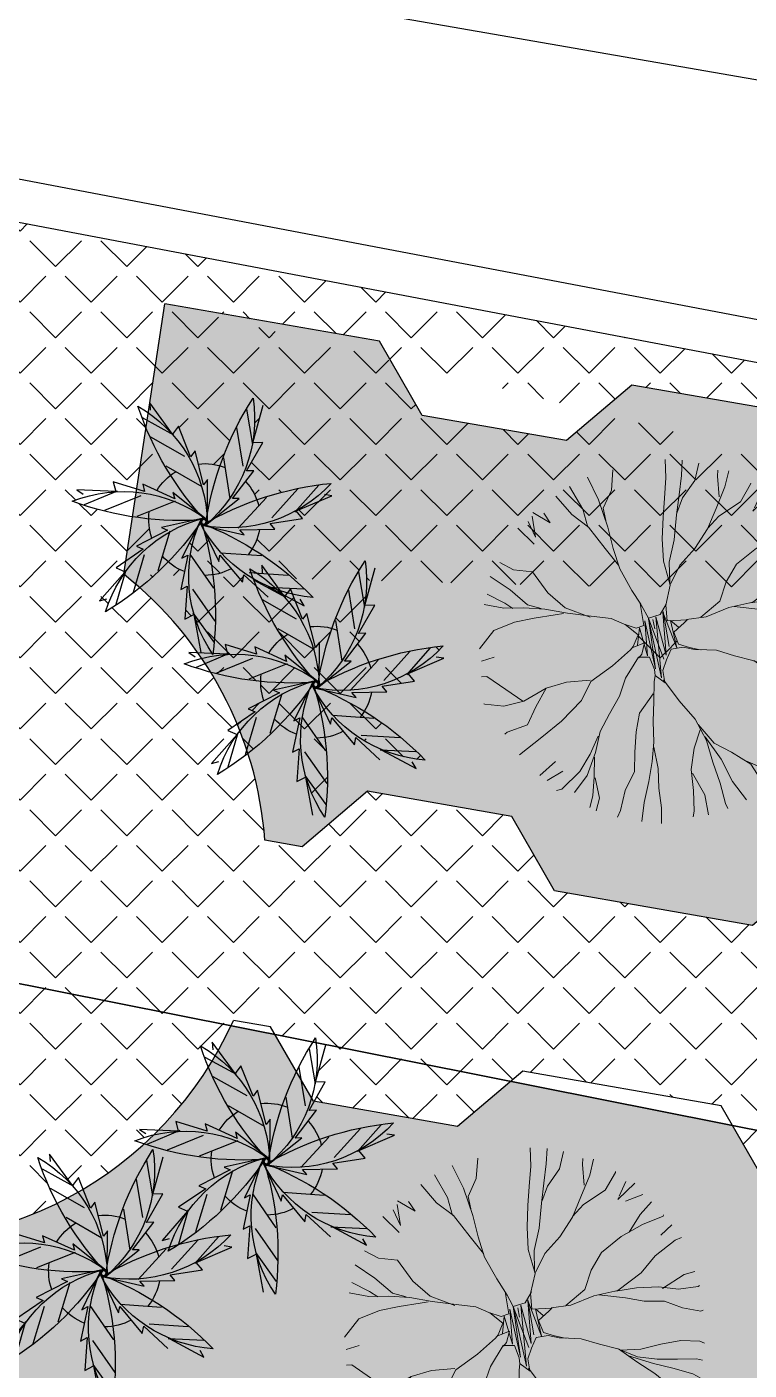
# Model space of a CAD drawing. Extents: x 472704 to 474638, y 1059265 to 1060325.
# Drawn here: x 473538.37 to 473558.12, y 1059806.4 to 1059843.12 of the extents above; entities that cross this region are included whole.
import ezdxf

# ---------------------------------------------------------------- set-up
doc = ezdxf.new("R2010")
doc.units = 0
doc.header["$LTSCALE"] = 0.4
doc.header["$MEASUREMENT"] = 0
doc.layers.get('0').update_dxf_attribs({"linetype": 'CONTINUOUS', "lineweight": 25})
for name, color, linetype, lineweight in [('AREAS VERDAS', 72, 'CONTINUOUS', 25), ('AREAS VERDES', 2, 'CONTINUOUS', 20), ('PAT', 230, 'CONTINUOUS', 35)]:
    doc.layers.add(name, color=color, linetype=linetype, lineweight=lineweight)
for name, color, linetype in [('PISOS', 8, 'CONTINUOUS'), ('VEGETACION', 3, 'CONTINUOUS'), ('VIAPROPUESTA', 7, 'CONTINUOUS')]:
    doc.layers.add(name, color=color, linetype=linetype)
pattern_1 = [(37.50000000000001, (0, 0), (-0.06299335810960816, 1.926823769013159), [0, -1.52, 0, -1.7, 0, -1.625]), (7.499999999999999, (0, 0), (1.769776705267727, 2.82214606522974), [0, -0.82, 0, -1.37, 0, -0.525]), (327.5, (-1.229999999981374, 0), (3.114141861751495, 0.005659053536964498), [0, -0.5, 0, -1.8, 0, -2.35]), (317.5, (-1.229999999981374, 0), (3.006126604572293, 0.8776755649342491), [0, -0.25, 0, -1.18, 0, -1.35])]

# ---------------------------------------------------------------- blocks, each defined once
blk = doc.blocks.new('MATA-P-01')
at = {"color": 84, "linetype": 'ByBlock'}
for p, q in [((18.74481143541676, 144.4994086420674), (18.74481143541676, 144.5013949507252)), ((18.75756822738625, 144.4645063613594), (18.74481143541676, 144.4994086420674)), ((18.79016891797421, 144.486355756599), (18.78827902286798, 144.5167179032314)), ((18.7972560246238, 144.4667764283972), (18.8064692632685, 144.503665017763)), ((18.8064692632685, 144.503665017763), (18.80812292148645, 144.5144478361937)), ((18.84615706050665, 144.4883420652574), (18.84450340228809, 144.5209742789276)), ((18.87167064444504, 144.4928821993329), (18.87521419776983, 144.5209742789276)), ((18.89860164971369, 144.4840856895612), (18.90592499325156, 144.5167179032314)), ((18.70677729639716, 144.486355756599), (18.73205464344726, 144.451453475891)), ((18.72307764169145, 144.486355756599), (18.73040098522931, 144.4579799186249)), ((18.79914591973063, 144.4449270331571), (18.79016891797421, 144.486355756599)), ((18.86245740580033, 144.4537235429294), (18.84615706050665, 144.4883420652574)), ((18.8697807493382, 144.4579799186249), (18.87167064444504, 144.4928821993329)), ((18.8950580963889, 144.4471971001948), (18.89860164971369, 144.4840856895612)), ((18.9964037214782, 144.4818156225235), (18.99286016815341, 144.4449270331571)), ((18.68693339777808, 144.4318741476893), (18.6706330524844, 144.4579799186249)), ((18.71764419325982, 144.451453475891), (18.68882329288492, 144.468762737055)), ((18.73205464344726, 144.451453475891), (18.73040098522931, 144.4557098515872)), ((18.79182257619277, 144.4318741476893), (18.75756822738625, 144.4645063613594)), ((18.86803478664056, 144.4239007251381), (18.86245740580033, 144.4537235429294)), ((18.86789085423196, 144.4210913292592), (18.8697807493382, 144.4579799186249)), ((19.03987130892942, 144.4602499856633), (19.01270406677248, 144.423077637917)), ((18.6453557054337, 144.4361305233854), (18.6453557054337, 144.4384005904232)), ((18.67961005424022, 144.4145648865253), (18.6453557054337, 144.4361305233854)), ((18.70134384796553, 144.3969718669813), (18.68693339777808, 144.4318741476893)), ((18.80788988419503, 144.4067849107232), (18.79182257619277, 144.4318741476893)), ((18.80812292148645, 144.405768376753), (18.79914591973063, 144.4449270331571)), ((18.89151454306411, 144.4122948194869), (18.8950580963889, 144.4471971001948)), ((18.99286016815341, 144.4449270331571), (19.00183716990983, 144.4100247524491)), ((19.0689284461926, 144.4384005904232), (19.03821765071086, 144.4015120010568)), ((18.61629856817052, 144.3969718669813), (18.60543167130787, 144.4034983097152)), ((18.64346581032746, 144.4015120010568), (18.62716546503318, 144.423077637917)), ((18.71410063993503, 144.3861890485512), (18.67961005424022, 144.4145648865253)), ((18.82442326678074, 144.3666097203488), (18.80812292148645, 144.405768376753)), ((18.86434730090717, 144.3754062301211), (18.86789085423196, 144.4210913292592)), ((18.88608109463248, 144.3731361630834), (18.89151454306411, 144.4122948194869)), ((19.01270406677248, 144.423077637917), (18.98742671972238, 144.3773925387789)), ((19.00183716990983, 144.4100247524491), (18.99286016815341, 144.388459115589)), ((19.03821765071086, 144.4015120010568), (19.02357096363514, 144.370866096045)), ((19.09066223991851, 144.416551195183), (19.0561716542237, 144.388459115589)), ((18.64700936365226, 144.3623533446527), (18.61629856817052, 144.3969718669813)), ((18.74481143541676, 144.3512867678432), (18.71410063993503, 144.3861890485512)), ((18.8662371960134, 144.3339775066792), (18.86434730090717, 144.3754062301211)), ((18.98742671972238, 144.3773925387789), (18.97112637442809, 144.3405039494132)), ((19.0561716542237, 144.388459115589), (19.02191730541718, 144.370866096045)), ((19.09231589813646, 144.3666097203488), (19.10696258521219, 144.381932672855)), ((19.12680648383127, 144.3796626058173), (19.09231589813646, 144.3666097203488)), ((18.66708949915901, 144.3274510639447), (18.64700936365226, 144.3623533446527)), ((18.75756822738625, 144.3166682455146), (18.74481143541676, 144.3512867678432)), ((18.84615706050665, 144.3317074396409), (18.82442326678074, 144.3666097203488)), ((18.87710409287666, 144.3339775066792), (18.88608109463248, 144.3731361630834)), ((19.02191730541718, 144.370866096045), (18.98553682461554, 144.3382338823748)), ((19.12680648383127, 144.3731361630834), (19.11404969186178, 144.336247573717)), ((19.11404969186178, 144.336247573717), (19.13223993226289, 144.3623533446527)), ((18.58913132601358, 144.3382338823748), (18.57094108561306, 144.3470303921471)), ((18.62362191170839, 144.3058854270845), (18.58913132601358, 144.3382338823748)), ((18.70323374307237, 144.2882924075412), (18.66708949915901, 144.3274510639447)), ((18.85702395736931, 144.2948188502751), (18.84615706050665, 144.3317074396409)), ((18.85702395736931, 144.2928325416167), (18.87710409287666, 144.3339775066792)), ((18.85891385247554, 144.2970889173129), (18.8662371960134, 144.3339775066792)), ((18.97112637442809, 144.3405039494132), (18.95293613402757, 144.3058854270845)), ((18.98553682461554, 144.3382338823748), (18.95633128629346, 144.3123468675026)), ((19.14854027755658, 144.3470303921471), (19.11404969186178, 144.3231946882491)), ((18.56007418874981, 144.3209246212108), (18.55842053053185, 144.3231946882491)), ((18.59456477444461, 144.3101418027807), (18.56007418874981, 144.3209246212108)), ((18.63070901835797, 144.307871735743), (18.59456477444461, 144.3101418027807)), ((18.6706330524844, 144.2993589843506), (18.63070901835797, 144.307871735743)), ((18.76300167581728, 144.2797796561489), (18.75756822738625, 144.3166682455146)), ((18.95293613402757, 144.3058854270845), (18.92411523365208, 144.2709831463766)), ((18.5475536336692, 144.2775095891111), (18.5440100803444, 144.2797796561489)), ((18.58180798247572, 144.2775095891111), (18.5475536336692, 144.2775095891111)), ((18.61629856817052, 144.284036031845), (18.58180798247572, 144.2775095891111)), ((18.65244281208328, 144.2775095891111), (18.61629856817052, 144.284036031845)), ((18.68693339777808, 144.2775095891111), (18.65244281208328, 144.2775095891111)), ((18.70677729639716, 144.2863060988828), (18.6706330524844, 144.2993589843506)), ((18.73585624014285, 144.2747112949355), (18.68693339777808, 144.2775095891111)), ((18.74481143541676, 144.2709831463766), (18.70323374307237, 144.2882924075412)), ((18.79182257619277, 144.2448773754409), (18.76300167581728, 144.2797796561489)), ((18.85891385247554, 144.255660193871), (18.85702395736931, 144.2928325416167)), ((19.14310682912555, 144.2709831463766), (19.17027407128249, 144.2797796561489)), ((18.78284557443635, 144.2471474424786), (18.74481143541676, 144.2709831463766)), ((18.85159050893768, 144.2275681142769), (18.85891385247554, 144.255660193871)), ((18.85844137869898, 144.2576465025288), (18.85844137869898, 144.2590652944279)), ((18.86576472223685, 144.2372158991878), (18.85844137869898, 144.2576465025288)), ((18.92411523365208, 144.2709831463766), (18.90403509814472, 144.2491337511371)), ((19.07436189462423, 144.2406209997447), (19.10861624343075, 144.2732532134149)), ((19.10861624343075, 144.2732532134149), (19.14310682912555, 144.2709831463766)), ((18.81733616013116, 144.2360808656686), (18.78284557443635, 144.2471474424786)), ((18.81544626502492, 144.2360808656686), (18.85159050893768, 144.2275681142769)), ((18.82040723967939, 144.2298381813146), (18.81591873880148, 144.2357971072893)), ((18.83599887430884, 144.209691336353), (18.82040723967939, 144.2298381813146)), ((18.8617486951355, 144.2420397916433), (18.82560445122274, 144.1821667735182)), ((18.82560445122274, 144.1821667735182), (18.84521211295293, 144.2292706645554)), ((18.84521211295293, 144.2292706645554), (18.82914800454753, 144.2199066380238)), ((18.8397786645219, 144.1821667735182), (18.8617486951355, 144.2434585835424)), ((18.8421410334047, 144.1659925458734), (18.8617486951355, 144.2420397916433)), ((18.87308806577471, 144.2315407315931), (18.8421410334047, 144.1659925458734)), ((18.8433222178467, 144.1239963056716), (18.87308806577471, 144.2315407315931)), ((18.8858448577442, 144.2267168391377), (18.86576472223685, 144.2372158991878)), ((18.90214520303849, 144.2471474424786), (18.8858448577442, 144.2267168391377)), ((18.90520386662178, 144.2504054997458), (18.89151454306411, 144.2122451617707)), ((18.90403509814472, 144.2491337511371), (18.90049154481993, 144.2448773754409)), ((19.03821765071086, 144.2187716045046), (19.07436189462423, 144.2406209997447)), ((19.14310682912555, 144.2340945570108), (19.10696258521219, 144.2122451617707)), ((19.18303086325138, 144.2514038181748), (19.14310682912555, 144.2340945570108)), ((18.54023029013133, 144.2230279802008), (18.53125328837491, 144.2210416715424)), ((18.57472087582613, 144.2187716045046), (18.54023029013133, 144.2230279802008)), ((18.60897522463266, 144.2057187190368), (18.57472087582613, 144.2187716045046)), ((18.64346581032746, 144.1903957665306), (18.60897522463266, 144.2057187190368)), ((18.82347831922762, 144.189260733012), (18.83599887430884, 144.209691336353)), ((18.88537238396765, 144.2250142888592), (18.8433222178467, 144.1239963056716)), ((18.8858448577442, 144.2267168391377), (18.84497587606465, 144.157763552861)), ((18.8858448577442, 144.2267168391377), (18.85702395736931, 144.1381842246586)), ((18.85702395736931, 144.1381842246586), (18.89127830617583, 144.220757913163)), ((18.87119817066847, 144.2094075779731), (18.87734032976494, 144.2258655639984)), ((18.89127830617583, 144.220757913163), (18.87545043465811, 144.1588985863796)), ((18.87545043465811, 144.1588985863796), (18.89907412349026, 144.206569994176)), ((18.90474380881016, 144.2051512022775), (18.89151454306411, 144.2122451617707)), ((18.89907412349026, 144.206569994176), (18.89671175460686, 144.175072814025)), ((18.89907412349026, 144.1932333503282), (18.92569361185657, 144.2077454365482)), ((18.92765878697687, 144.2079887860745), (18.90474380881016, 144.2051512022775)), ((18.95293613402757, 144.2145152288085), (18.92765878697687, 144.2079887860745)), ((18.98931661482861, 144.2122451617707), (18.95293613402757, 144.2145152288085)), ((19.03278420227984, 144.209975094733), (18.98931661482861, 144.2122451617707)), ((18.99097027304717, 144.209975094733), (19.03821765071086, 144.2187716045046)), ((19.07436189462423, 144.209975094733), (19.03278420227984, 144.209975094733)), ((19.05428175911687, 144.203448651999), (19.03987130892942, 144.2079887860745)), ((19.11239603364382, 144.2057187190368), (19.07436189462423, 144.209975094733)), ((19.10696258521219, 144.2122451617707), (19.08144900127381, 144.209975094733)), ((19.14854027755658, 144.1991922763029), (19.11239603364382, 144.2057187190368)), ((19.14854027755658, 144.2079887860745), (19.13223993226289, 144.2014623433406)), ((19.18303086325138, 144.2187716045046), (19.14854027755658, 144.2079887860745)), ((18.54023029013133, 144.1903957665306), (18.52936339326807, 144.1903957665306)), ((18.57472087582613, 144.1838693237967), (18.54023029013133, 144.1903957665306)), ((18.61086511973889, 144.1773428810627), (18.57472087582613, 144.1838693237967)), ((18.67961005424022, 144.1818830151389), (18.64346581032746, 144.1903957665306)), ((18.68338984445329, 144.1838693237967), (18.64700936365226, 144.1665600626327)), ((18.68504350267185, 144.1838693237967), (18.64700936365226, 144.1753565724043)), ((18.71953408836665, 144.1861393908344), (18.68504350267185, 144.1838693237967)), ((18.75378843717318, 144.1903957665306), (18.71953408836665, 144.1861393908344)), ((18.78827902286798, 144.1861393908344), (18.75378843717318, 144.1903957665306)), ((18.79347623441073, 144.1847205989359), (18.78095567933012, 144.1864231492144)), ((18.78284557443635, 144.1864231492144), (18.80292570994371, 144.1869906659737)), ((18.81402884369464, 144.1855718740751), (18.79347623441073, 144.1847205989359)), ((18.80292570994371, 144.1869906659737), (18.82347831922762, 144.189260733012)), ((18.8352901636434, 144.178194156202), (18.81402884369464, 144.1855718740751)), ((18.88513614707936, 144.1810317399996), (18.88655356840904, 144.1600336198987)), ((18.90592499325156, 144.1682626129111), (18.88513614707936, 144.1810317399996)), ((18.90403509814472, 144.1708164383288), (18.89907412349026, 144.1932333503282)), ((19.09066223991851, 144.1903957665306), (19.05428175911687, 144.203448651999)), ((19.12491658872503, 144.1773428810627), (19.09066223991851, 144.1903957665306)), ((19.18468452146994, 144.1991922763029), (19.14854027755658, 144.1991922763029)), ((18.54212018523757, 144.1623036869365), (18.52770973505012, 144.157763552861)), ((18.58015432425716, 144.1665600626327), (18.54212018523757, 144.1623036869365)), ((18.61629856817052, 144.1688301296704), (18.58015432425716, 144.1665600626327)), ((18.64700936365226, 144.1753565724043), (18.61086511973889, 144.1773428810627)), ((18.64700936365226, 144.1665600626327), (18.61086511973889, 144.1512371101265)), ((18.66345128961892, 144.1743828726762), (18.61629856817052, 144.1688301296704)), ((18.84025113829846, 144.157763552861), (18.8352901636434, 144.178194156202)), ((18.8433222178467, 144.1376167078993), (18.84025113829846, 144.157763552861)), ((18.87143440755676, 144.1571960361011), (18.85891385247554, 144.1361979160008)), ((18.89151454306411, 144.1532234187849), (18.87143440755676, 144.1571960361011)), ((18.88655356840904, 144.1600336198987), (18.89080583239927, 144.1526559020256)), ((18.90781488835779, 144.1642899955949), (18.90403509814472, 144.1708164383288)), ((18.93498213051473, 144.1296714732663), (18.90781488835779, 144.1642899955949)), ((19.15940717441984, 144.1557772442026), (19.12491658872503, 144.1773428810627)), ((19.17925107303831, 144.1186048964569), (19.15940717441984, 144.1557772442026)), ((18.57637453404409, 144.1316577819247), (18.54023029013133, 144.1274014062285)), ((18.61086511973889, 144.1512371101265), (18.57637453404409, 144.1316577819247)), ((18.60543167130787, 144.1404542916964), (18.58180798247572, 144.1055520109884)), ((18.83599887430884, 144.1166185877985), (18.8433222178467, 144.1376167078993)), ((18.85891385247554, 144.1361979160008), (18.85584277292731, 144.1256988559501)), ((18.89151454306411, 144.1535071771648), (18.90781488835779, 144.1120784537229)), ((18.54023029013133, 144.1274014062285), (18.53125328837491, 144.1274014062285)), ((18.83906995385647, 144.1208749634946), (18.80457936816166, 144.0882427498244)), ((18.8352901636434, 144.1157673126592), (18.83458145297856, 144.1166185877985)), ((18.85537029915075, 144.1256988559501), (18.8352901636434, 144.1157673126592)), ((18.84993685071972, 144.0794462400527), (18.85537029915075, 144.1143485207607)), ((18.85537029915075, 144.1143485207607), (18.85584277292731, 144.1256988559501)), ((18.90781488835779, 144.1120784537229), (18.91324833678942, 144.0774599313943)), ((18.96923647932126, 144.0947691925583), (18.93498213051473, 144.1296714732663)), ((19.17216396638873, 144.0970392595967), (19.15043017266342, 144.1078220780268)), ((18.5475536336692, 144.0924991255206), (18.54023029013133, 144.0905128168622)), ((18.58180798247572, 144.1055520109884), (18.5475536336692, 144.0924991255206)), ((18.80457936816166, 144.0882427498244), (18.77008878246686, 144.0601506702303)), ((18.85348040404451, 144.0924991255206), (18.87167064444504, 144.0536242274964)), ((18.98010337618391, 144.0578806031926), (18.96923647932126, 144.0947691925583)), ((18.97112637442809, 144.0970392595967), (19.01270406677248, 144.0859726827867)), ((19.01270406677248, 144.0859726827867), (19.04719465246728, 144.0686634216227)), ((18.58180798247572, 144.0663933545849), (18.56739753228827, 144.0448277177241)), ((18.61086511973889, 144.0794462400527), (18.58369787758195, 144.0448277177241)), ((18.77008878246686, 144.0601506702303), (18.74292154031052, 144.0252483895224)), ((18.84450340228809, 144.0425576506864), (18.84993685071972, 144.0794462400527)), ((18.91324833678942, 144.0774599313943), (18.92576889187064, 144.0425576506864)), ((19.00916051344769, 144.0144655710923), (18.98010337618391, 144.0578806031926)), ((19.04719465246728, 144.0686634216227), (19.0597152075485, 144.0317748322563)), ((19.04719465246728, 144.0686634216227), (19.08333889638004, 144.0383012749902)), ((19.1194831402934, 144.0536242274964), (19.157517279313, 144.0709334886604)), ((19.157517279313, 144.0709334886604), (19.1667305179577, 144.0686634216227)), ((18.58369787758195, 144.0448277177241), (18.56550763718144, 144.0448277177241)), ((18.59267487933838, 144.0033989942822), (18.61984212149531, 144.0383012749902)), ((18.76300167581728, 144.0513541604587), (18.72851109012247, 144.0229783224846)), ((18.75756822738625, 144.0425576506864), (18.76300167581728, 144.0079391283583)), ((18.83718005875023, 144.0056690613206), (18.84450340228809, 144.0425576506864)), ((18.87167064444504, 144.0536242274964), (18.87167064444504, 144.0187219467884)), ((18.92576889187064, 144.0425576506864), (18.93663578873329, 144.0079391283583)), ((19.08333889638004, 144.0383012749902), (19.11782948207485, 144.0229783224846)), ((19.08522879148688, 144.0383012749902), (19.1194831402934, 144.0536242274964)), ((18.61440867306369, 144.0317748322563), (18.58180798247572, 144.0144655710923)), ((18.69425674131595, 144.0121955040545), (18.65622260229635, 143.9968725515483)), ((18.72851109012247, 144.0229783224846), (18.69425674131595, 144.0121955040545)), ((18.74670133052359, 144.0317748322563), (18.71055708661023, 143.9968725515483)), ((18.74292154031052, 144.0252483895224), (18.72496753679768, 143.988359800156)), ((18.87167064444504, 144.0187219467884), (18.86789085423196, 143.9818333574221)), ((19.03987130892942, 143.9795632903843), (19.00916051344769, 144.0144655710923)), ((19.0597152075485, 144.0317748322563), (19.0689284461926, 143.9968725515483)), ((19.11782948207485, 144.0229783224846), (19.15208383088137, 144.0209920138262)), ((19.15208383088137, 144.0209920138262), (19.15397372598821, 144.0209920138262)), ((18.62173201660155, 143.9903461088144), (18.61086511973889, 143.9772932233466)), ((18.67157824501153, 144.0030589354155), (18.62173201660155, 143.9903461088144)), ((18.65622260229635, 143.9968725515483), (18.62527556992634, 143.9642403378781)), ((18.71055708661023, 143.9968725515483), (18.68338984445329, 143.9599839621825)), ((18.72496753679768, 143.988359800156), (18.70512363817921, 143.9534575194481)), ((18.76300167581728, 144.0079391283583), (18.76111178071104, 143.9687804719542)), ((18.8352901636434, 143.9968725515483), (18.82087971345595, 143.9599839621825)), ((18.83363650542544, 143.9707667806126), (18.83718005875023, 144.0056690613206)), ((18.93663578873329, 144.0079391283583), (18.93852568383953, 143.9687804719542)), ((18.93852568383953, 143.9991426185861), (18.94750268559595, 143.9642403378781)), ((19.0689284461926, 143.9968725515483), (19.10318279499912, 143.9772932233466)), ((18.68338984445329, 143.9599839621825), (18.65244281208328, 143.9316081242085)), ((18.75756822738625, 143.9622540292203), (18.72851109012247, 143.9273517485124)), ((18.76111178071104, 143.9687804719542), (18.75024488384839, 143.9316081242085)), ((18.82087971345595, 143.9599839621825), (18.81355636991808, 143.9250816814746)), ((18.83363650542544, 143.9338781912463), (18.83363650542544, 143.9707667806126)), ((18.86789085423196, 143.9818333574221), (18.86245740580033, 143.9469310767141)), ((18.93852568383953, 143.9599839621825), (18.9330922354085, 143.9250816814746)), ((18.93852568383953, 143.9687804719542), (18.94584902737799, 143.9250816814746)), ((18.94750268559595, 143.9642403378781), (18.96025947756544, 143.9296218155501)), ((19.07436189462423, 143.9404046339802), (19.03987130892942, 143.9795632903843)), ((19.10318279499912, 143.9772932233466), (19.10696258521219, 143.9730368476504)), ((18.70512363817921, 143.9534575194481), (18.68882329288492, 143.9185552387401)), ((18.86245740580033, 143.9469310767141), (18.87332430266299, 143.9100424873484)), ((19.030894307173, 143.9100424873484), (19.00727061834085, 143.9404046339802)), ((18.68882329288492, 143.9185552387401), (18.68338984445329, 143.9100424873484)), ((18.72851109012247, 143.9273517485124), (18.71575429815358, 143.8924494678044)), ((18.75024488384839, 143.9316081242085), (18.74292154031052, 143.8947195348422)), ((18.81355636991808, 143.9250816814746), (18.80268947305543, 143.890463159146)), ((18.8352901636434, 143.8947195348422), (18.83363650542544, 143.9338781912463)), ((18.93120234030166, 143.9230953728162), (18.91679189011422, 143.8881930921082)), ((18.9330922354085, 143.9250816814746), (18.92954868208371, 143.890463159146)), ((18.94584902737799, 143.9250816814746), (18.96380303089023, 143.890463159146)), ((18.96025947756544, 143.9296218155501), (18.98742671972238, 143.8924494678044)), ((19.01648385698555, 143.9035160446138), (18.99097027304717, 143.9250816814746)), ((18.74292154031052, 143.8947195348422), (18.74292154031052, 143.8839367164121)), ((18.80268947305543, 143.890463159146), (18.7972560246238, 143.8620873211719)), ((18.83363650542544, 143.8598172541342), (18.8352901636434, 143.8947195348422)), ((18.87332430266299, 143.9100424873484), (18.87521419776983, 143.872870139602)), ((18.91679189011422, 143.8881930921082), (18.91868178522105, 143.8643573882103)), ((18.92954868208371, 143.890463159146), (18.93120234030166, 143.8686137639059)), ((18.98742671972238, 143.8924494678044), (18.9964037214782, 143.8881930921082)), ((18.87521419776983, 143.872870139602), (18.87875775109462, 143.8598172541342))]:
    blk.add_line(p, q, dxfattribs=at)
blk = doc.blocks.new('PALME01')
at = {"layer": 'VEGETACION'}
for p, q in [((-0.316963302545604, 2.459830508585198), (-0.1421987274554102, 3.505697896586823)), ((-0.3372303438019788, 2.419652815284691), (0.2190441230348625, 3.222672097461966)), ((-0.4807033839990016, 1.685608036859732), (-0.5580294623425051, 2.581432756100596)), ((-0.5580294623425051, 2.581432756100596), (-0.316963302545604, 2.459830508585198)), ((-0.3395468736445526, 1.765607034249526), (0.2572616756995814, 2.648981703030542)), ((1.776405022340285, 1.753227857049025), (2.703061003059545, 2.268679060737624)), ((2.703061003059545, 2.268679060737624), (2.603132964856584, 2.086894470685777)), ((-2.17460130321358, 1.263728794985084), (-2.883329423346526, 2.052452892325234)), ((-2.883329423346526, 2.052452892325234), (-2.683866472111889, 1.9954811354266)), ((-2.155825411232557, 1.222833002041468), (-2.436819709966743, 2.158420226238333)), ((1.069003248567995, 1.398525192177387), (1.721175195578169, 2.017518731344537)), ((1.721175195578169, 2.017518731344537), (1.776405022340285, 1.753227857049025)), ((-1.645916161374929, 0.8132309916555434), (-1.964462244068431, 1.830609801740322)), ((-0.453510324976536, 0.8402727261446463), (-0.6615030038439489, 1.77680972249773)), ((-0.6615030038439489, 1.77680972249773), (-0.4807033839990016, 1.685608036859732)), ((-0.3932437850300392, 0.8098721642655411), (0.233965326187743, 1.753513372990326)), ((0.4250480843882798, 0.850206857146488), (1.027580878499819, 1.596743347899703)), ((1.027580878499819, 1.596743347899703), (1.069003248567995, 1.398525192177387)), ((1.732356543286031, 1.744022885921892), (2.707013756228505, 1.809784327991635)), ((-2.419976060869134, 1.151073443104067), (-2.17460130321358, 1.263728794985084)), ((-1.671380071325233, 0.6529918288735663), (-2.419976060869134, 1.151073443104067)), ((-0.9321720277704788, 0.1753581111095874), (-1.278881948431421, 1.254080610603139)), ((1.219558627963877, 1.338043147457099), (2.282312799012132, 1.42221453178179)), ((-0.084628678304556, -0.1270212212922823), (-0.61422109817447, 0.9213408911547978)), ((-0.61422109817447, 0.9213408911547978), (-0.453510324976536, 0.8402727261446463)), ((-0.1012188317201197, -0.0412943391524303), (0.3882281998838408, 1.026400773343723)), ((0.3882281998838408, 1.026400773343723), (0.4250480843882798, 0.850206857146488)), ((0.4388555410849477, 0.7841341385729512), (1.567682430698213, 0.8821129795861244)), ((-1.855411139566217, 0.56850031496647), (-1.671380071325233, 0.6529918288735663)), ((-0.993515717187778, 0.1471942731387363), (-1.855411139566217, 0.56850031496647)), ((-1.157098888952691, 0.0720907052187405), (-0.993515717187778, 0.1471942731387363)), ((-0.007260911487875887, -0.1675003538124864), (-1.157098888952691, 0.0720907052187405)), ((-0.04453864783788397, 0.02512620185014125), (1.095384237542774, 0.3081581176777055)), ((0.04273053881736644, 0.02222437960592938), (0.9747440950958008, -0.6925357066547102)), ((0.9375381862563046, 0.1175252923444097), (1.717953182517547, -0.703938300043931)), ((1.095384237542774, 0.3081581176777055), (0.9805871093356728, 0.1695160628905361)), ((0.9805871093356728, 0.1695160628905361), (1.939925893026, 0.1638948439346697)), ((1.939925893026, 0.1638948439346697), (1.810779123796081, 0.00792253230072415)), ((1.810779123796081, 0.00792253230072415), (2.701350318179564, -0.1160298687657795)), ((-0.7721052282233121, -0.6416059971328858), (-1.831654538913584, -0.2401022509174462)), ((0.07262496230835325, -0.1322501242940897), (-0.8316071233040692, -0.8818470728935361)), ((0.09487325073207842, -0.04781467454613253), (0.1171522604134481, -1.222137839490117)), ((1.857362100777962, -0.147496341245799), (2.5857863264999, -0.9259110105568178)), ((2.494494112174678, -0.2952936688940762), (3.153597310494504, -1.016309774098816)), ((2.701350318179564, -0.1160298687657795), (2.529154625873005, -0.3239929509451693)), ((2.529154625873005, -0.3239929509451693), (3.509911158404819, -0.7271032012364893)), ((-2.353989480653739, -0.9452068237559823), (-3.260658106763161, -0.5815679198586148)), ((-1.715826516490027, -0.8019263953105318), (-2.709855533790845, -0.4166504386593468)), ((-0.7883330177902952, -0.7071262905226812), (-1.655106351174412, -1.11830324579573)), ((-0.8316071233040692, -0.8818470728935361), (-0.7883330177902952, -0.7071262905226812)), ((0.7272859474185935, -0.6879843168732558), (0.5716206405730446, -1.810311502789362)), ((0.9747440950958008, -0.6925357066547102), (0.7947745331492371, -0.6892256049953156)), ((0.7947745331492371, -0.6892256049953156), (1.388517635364977, -1.442771641128545)), ((3.509911158404819, -0.7271032012364893), (3.30548213013374, -0.7623171530184871)), ((-3.456203761719893, -0.9967328230331285), (-3.2872983326253, -0.8763077175893139)), ((-2.397669676249437, -0.9343882973765156), (-3.456203761719893, -0.9967328230331285)), ((-1.606422982473463, -0.9217423656273676), (-2.462580834511913, -1.196469470933992)), ((-1.655106351174412, -1.11830324579573), (-1.606422982473463, -0.9217423656273676)), ((-0.03357695122592652, -1.025829523929404), (-1.008103410129637, -1.603885041077363)), ((0.007531015586053513, -1.079368155446489), (-0.2114222298015864, -2.013403474015306)), ((0.1171522604134481, -1.222137839490117), (0.007531015586053513, -1.079368155446489)), ((1.388517635364977, -1.442771641128545), (1.186051878170318, -1.439047776761684)), ((1.186051878170318, -1.439047776761684), (1.644404046217304, -2.212607431893773)), ((1.093584520954963, -1.572369897386964), (0.9391605022318146, -2.627208497577883)), ((-0.4966340156799323, -1.863618671064658), (-1.417621843065875, -2.400566221403367)), ((-0.3347461302347927, -1.852787579466779), (-0.6537615197441244, -2.693448290605191)), ((-0.2114222298015864, -2.013403474015306), (-0.3347461302347927, -1.852787579466779)), ((1.375277228717849, -2.162649888910026), (1.222508260824569, -3.12750370812664)), ((-0.782500965977464, -2.451888453330683), (-1.632103951336989, -2.934025381252625)), ((-0.8181933869865805, -2.479293764538895), (-1.4294356812881, -3.345760213776928)), ((-0.6537615197441244, -2.693448290605191), (-0.8181933869865805, -2.479293764538895)), ((1.374449703300186, -2.207642279398713), (1.670777114855653, -3.225763743249602)), ((1.644404046217304, -2.212607431893773), (1.374449703300186, -2.207642279398713)), ((1.670777114855653, -3.225763743249602), (1.515786324401986, -3.08789023284048))]:
    blk.add_line(p, q, dxfattribs=at)
for centre, radius, start, end in [((3.351321743058932, 1.473503907531167), 3.790440078152498, 146.51255582754, 204.9769179695705), ((-8.282136488415903, 2.339093729989329), 8.560423894280689, 343.2567607618086, 8.23271303539502), ((0.8836782017331899, 3.516744953248135), 3.790440078152498, 197.9411272561114, 256.405489398142), ((-7.04640974004103, -5.038972515200315), 8.560423894280689, 34.68533219038007, 59.66128446396645), ((-3.284195043687008, 7.905372866904727), 8.560423894280689, 291.8281893332372, 316.8041416068236), ((3.292402149885518, -1.729717455333046), 3.790440078152498, 95.08398439896854, 153.5483465409991), ((0, 0), 1.52772097218579, 58.73722603218399, 86.90779998464798), ((0, 0), 1.52772097218579, 112.3410603018153, 140.8958922723217), ((0, 0), 1.52772097218579, 6.251704336211436, 34.07198475264607), ((0, 0), 1.52772097218579, 165.4304098260456, 194.1230805927776), ((0.7512870776052551, -3.680828115294035), 3.790440078152498, 43.65541297039709, 102.1197751124277), ((4.183862746830371, 7.468343174055192), 8.560423894280689, 240.3996179046657, 265.3755701782522), ((-2.358511995041384, -2.910601950003739), 3.790440078152498, 352.2268415418257, 50.69120368385625), ((8.498437046263305, 1.357096923928238), 8.560423894280689, 188.9710464760944, 213.9469987496807), ((-0.5075422443307378, -8.672991500904104), 8.560423894280689, 86.1139036189574, 111.0898558925438), ((-2.252342556724374, 2.861403499877681), 3.790440078152498, 249.3696986846888, 307.8340608267193), ((-3.695252938026146, 0.0009650283328275222), 3.790440078152498, 300.7982701132483, 359.2626322552788), ((6.410565405869264, -5.826472810414757), 8.560423894280689, 137.542475047517, 162.5184273211034), ((0, 0), 1.52772097218579, 315.6715814547713, 343.3932214176951), ((0, 0), 1.52772097218579, 216.7419544380116, 245.1681376367316), ((0, 0), 1.52772097218579, 266.3652955448673, 294.3399338505951)]:
    blk.add_arc(centre, radius, start, end, dxfattribs=at)
blk = doc.blocks.new('PALMERA')
at = {"layer": 'AREAS VERDES'}
blk.add_blockref('PALME01', (-88.82403546360729, 0.8219666613531444), dxfattribs=at)

msp = doc.modelspace()

# ---------------------------------------------------------------- hatches: boundary and pattern name
at = {"layer": 'AREAS VERDAS'}
h = msp.add_hatch(dxfattribs=at)
h.set_pattern_fill('AR-SAND', color=64, style=0)
h.set_pattern_definition(pattern_1)
h.paths.add_polyline_path([(473480.5038658186, 1059816.207980479), (473480.6174298492, 1059803.789945136), (473542.4041284676, 1059803.894030147)])
h.paths.add_polyline_path([(473548.7499986197, 1059789.60470002), (473552.4929402873, 1059789.611005327), (473553.9899059081, 1059791.413529648), (473557.9899002327, 1059791.420267983), (473559.4929303548, 1059789.622797412), (473565.4429219119, 1059789.632820686, 0.2217040040948073), (473569.0057739446, 1059792.335083636), (473570.0652555291, 1059798.391343564), (473548.6306490419, 1059802.655375223)])
h.paths.add_polyline_path([(473493.3287692434, 1059838.126975557, 0.3476537946052448), (473496.726890244, 1059830.710411055), (473502.5339827844, 1059829.414194942), (473504.3900882999, 1059830.844185262), (473508.2940160586, 1059829.97277947), (473509.3658563625, 1059827.889234808), (473514.7337570312, 1059826.691051845), (473516.5898625464, 1059828.121042165), (473520.4937903055, 1059827.249636374), (473521.5656306093, 1059825.166091711), (473525.6321683134, 1059824.258389334, -0.2267964354672034), (473530.9171575301, 1059829.640041776), (473531.0869102777, 1059830.615668603)])
h.paths.add_polyline_path([(473531.0869102775, 1059830.615668603), (473531.8168107294, 1059834.810654974, 0.4142135623671573), (473529.7823601444, 1059837.702196227), (473523.9204298563, 1059838.722134121), (473522.1340796647, 1059837.20590426), (473518.1932861945, 1059837.891576793), (473517.0240412833, 1059839.922061054), (473511.6054502615, 1059840.864860789), (473509.8191000695, 1059839.348630927), (473505.8783065992, 1059840.034303461), (473504.7090616881, 1059842.064787723), (473498.8471313994, 1059843.084725616, 0.308969110122414), (473493.3287692436, 1059838.126975558)])
h.paths.add_polyline_path([(473574.2021166347, 1059822.038669299), (473575.1184146715, 1059827.276456498, 0.4142135528940578), (473573.0839640722, 1059830.167997671), (473567.2220337844, 1059831.187935565), (473565.4356835929, 1059829.671705703), (473561.4948901226, 1059830.357378237), (473560.3256452115, 1059832.387862499), (473554.9070541891, 1059833.330662232), (473553.1207039976, 1059831.814432371), (473549.1799105275, 1059832.500104905), (473548.0106656163, 1059834.530589166), (473542.1487353285, 1059835.55052706), (473541.0904377089, 1059828.625645707)])
h.paths.add_polyline_path([(473551.626765067, 1059821.538232846), (473552.7941446166, 1059819.506675564), (473558.2118674529, 1059818.558899603), (473559.9996094496, 1059820.073488178), (473563.9397715123, 1059819.384196569), (473565.1071510623, 1059817.352639289), (473570.6740083299, 1059816.378773764, 0.4142135623338328), (473573.5674168738, 1059818.410567797), (473574.2021166348, 1059822.0386693), (473541.0904377088, 1059828.625645707), (473541.0193395471, 1059828.160420873, -0.2101712476567377), (473544.8796698629, 1059820.891233089), (473545.8988610076, 1059820.712935879), (473547.6866030045, 1059822.227524454)])
h = msp.add_hatch(dxfattribs=at)
h.set_pattern_fill('AR-SAND', color=64, style=0)
h.set_pattern_definition(pattern_1)
h.paths.add_polyline_path([(473503.3284507911, 1059822.142966132), (473502.3254725701, 1059824.102102175), (473484.1412464032, 1059827.719528794, 0.3415659828651125), (473480.4431585218, 1059822.846221068), (473480.5038658186, 1059816.207980479), (473542.4041284664, 1059803.894030147), (473548.6192256853, 1059803.904500013), (473548.6306490419, 1059802.655375223), (473570.0652555292, 1059798.391343564), (473571.844187853, 1059808.56016264, 0.1884916525672382), (473571.4835883991, 1059810.34433174), (473563.6306817781, 1059811.906527084), (473562.4577945545, 1059810.912848135), (473558.5176324919, 1059811.602139743), (473557.6602372059, 1059813.094240266), (473551.6000622566, 1059814.299803702), (473550.1447881092, 1059813.06688441), (473546.2046260468, 1059813.756176019), (473545.1555687635, 1059815.58182044), (473543.9520008484, 1059815.821248754, -0.7664468547525455), (473524.5032401754, 1059819.217905508), (473521.2839713193, 1059819.943129192), (473519.4250601288, 1059818.516788003), (473515.5228518042, 1059819.395861489), (473514.4551067517, 1059821.481507792), (473509.0895703055, 1059822.690233835), (473507.2306591151, 1059821.263892646)])
at = {"layer": 'PISOS', "linetype": 'Continuous'}
h = msp.add_hatch(dxfattribs=at)
h.set_pattern_fill('ANGLE', color=256, scale=5, angle=45, style=0)
h.set_pattern_definition([(45, (0, 0), (-0.9722718241315027, 0.9722718241315029), [1, -0.375]), (135, (0, 0), (-0.972271824131503, -0.9722718241315026), [1, -0.375])])
h.paths.add_polyline_path([(473580.5359757459, 1059829.731274911), (473536.911855678, 1059838.018415306), (473534.084623694, 1059817.784186987), (473543.9520008484, 1059815.821248754, 0.002295539442473486), (473543.9912353764, 1059815.90652311, 0.00159623459193754), (473544.0180553526, 1059815.96603051), (473545.0372464971, 1059815.7877333), (473545.1555687635, 1059815.58182044), (473546.1940916312, 1059815.375224886, -0.003900527650695915), (473546.266076781, 1059815.487724001, -0.00867267106201941), (473546.2836148262, 1059815.357415848), (473551.6000622564, 1059814.299803702), (473551.9325301065, 1059814.581472985), (473557.3502529424, 1059813.633697024), (473557.6602372057, 1059813.094240266), (473563.6306817781, 1059811.906527084), (473564.2455365518, 1059812.42743671), (473569.8123938194, 1059811.453571184, -0.2093748046223271), (473571.4835883991, 1059810.34433174), (473577.3776803797, 1059809.171807541)])
h.paths.add_polyline_path([(473541.0238224512, 1059828.189754379), (473541.0068485313, 1059828.170266712, -0.0003889550791471815), (473541.0193395471, 1059828.160420873)], flags=16)
h.paths.add_polyline_path([(473543.8712423447, 1059823.89266722), (473544.6120474276, 1059824.402264197), (473544.4267319386, 1059824.483900093), (473544.852637561, 1059824.700310528, -0.08832281691363696), (473544.7651196728, 1059825.228663902, -0.06289222350307354), (473542.6750999147, 1059825.711431431, -0.05336544630497807), (473543.4529223926, 1059825.925779026, 0.00114768830482064), (473543.4580371351, 1059825.964743503, -0.002541695960766003), (473543.4364421108, 1059825.996660648), (473543.1264834385, 1059826.010110844), (473542.9339786467, 1059827.061836344), (473542.6948215381, 1059826.936521231), (473542.7582869924, 1059827.833434486), (473542.5789191609, 1059827.739448151), (473542.6801656559, 1059828.231136973, -0.08536948090941641), (473542.236010862, 1059828.497512138, -0.06408533223623755), (473540.5270718116, 1059827.135320359, -0.08033926171389696), (473541.0622036316, 1059828.220859296), (473541.0638146272, 1059828.226540637), (473540.810981092, 1059828.337919845), (473541.5517861748, 1059828.847516821), (473541.366470686, 1059828.929152718), (473541.7923763084, 1059829.145563153, -0.08832281691523032), (473541.7048584201, 1059829.673916527, -0.06289222350307354), (473539.614838662, 1059830.156684056, -0.08033926169498665), (473540.7971964106, 1059830.415123608), (473540.8026427005, 1059830.417406339), (473540.7320833408, 1059830.684523357), (473541.5923867152, 1059830.423067139), (473541.5406699118, 1059830.618851771), (473541.9240567063, 1059830.444192018, -0.09376880377364245), (473542.302612134, 1059830.867675073, -0.06118653689904655), (473541.4082678538, 1059832.753686104, -0.08033926168836357), (473542.3475120305, 1059831.990416018), (473542.3526924477, 1059831.987581196), (473542.5175399004, 1059832.209291461), (473542.8495155785, 1059831.373663913), (473542.9703412682, 1059831.53616746), (473543.0612627682, 1059831.173626468, -0.09761948843451827), (473543.6501719567, 1059831.125037564, -0.06027293655260543), (473544.5568706266, 1059832.970730992, -0.08033926168099517), (473544.5457312095, 1059831.760509211), (473544.5467447939, 1059831.754691515), (473544.8228655648, 1059831.764042676), (473544.3765290898, 1059830.983488385), (473544.578913064, 1059830.990342361), (473544.3528486122, 1059830.694124359, -0.09686467499752871), (473544.6615671339, 1059830.195537465, -0.06088750261495166), (473546.6896848724, 1059830.644379494, -0.08033926169419466), (473545.7365500696, 1059829.898527702), (473545.7326335719, 1059829.894107976), (473545.9121030887, 1059829.684058418), (473545.0235549299, 1059829.546350685), (473545.1550979283, 1059829.392393907), (473544.7357668395, 1059829.3834515, -0.09210455104080041), (473544.5377303064, 1059828.86166278, -0.03078462918663242), (473545.3989856283, 1059828.25560938, -0.03168014397989083), (473546.2006579629, 1059827.526421735, -0.03751708178544644), (473545.6388646519, 1059827.610333776), (473545.9097768312, 1059826.928411289), (473546.0306025209, 1059827.090914835), (473546.1215240209, 1059826.728373843, -0.09761948844428614), (473546.7104332094, 1059826.67978494, -0.06027293655801752), (473547.6171318792, 1059828.525478368, -0.08033926171227053), (473547.6059924621, 1059827.315256586), (473547.6070060465, 1059827.30943889), (473547.8831268175, 1059827.318790051), (473547.4367903426, 1059826.538235761), (473547.6391743166, 1059826.545089737), (473547.4131098649, 1059826.248871734, -0.09686467499237131), (473547.7218283864, 1059825.750284841, -0.06088750261998656), (473549.7499461251, 1059826.199126869, -0.08033926170344212), (473548.7968113222, 1059825.453275077), (473548.7928948244, 1059825.448855351), (473548.9723643412, 1059825.238805793), (473548.0838161823, 1059825.10109806), (473548.2153591807, 1059824.947141282), (473547.7960280921, 1059824.938198876, -0.09210455111041069), (473547.5979915591, 1059824.416410155, -0.05850471496564245), (473549.1646964814, 1059823.178946345, -0.004006381603926074), (473549.2609192154, 1059823.08116911, -0.1344636891152372), (473547.3734495913, 1059823.750097275), (473547.3252781584, 1059823.50035725), (473547.0200478387, 1059823.866795792, -0.08702059022812986), (473546.5194954521, 1059823.699478984, -0.06392489288030005), (473546.5182983878, 1059821.519490878, -0.08033926169039766), (473546.0032391039, 1059822.614696239), (473545.9998016924, 1059822.619498024), (473545.7550827908, 1059822.491268606), (473545.818548245, 1059823.388181861), (473545.6391804137, 1059823.294195526), (473545.7404269086, 1059823.785884348, -0.08536948093446378), (473545.2962721146, 1059824.052259513, -0.03156525649143083), (473544.4973344775, 1059823.325894354, -0.03245442465083376), (473543.5873330644, 1059822.690067735, -0.08033926168061949), (473544.1224648842, 1059823.775606672), (473544.1240758798, 1059823.781288012)], flags=16)
h.paths.add_polyline_path([(473545.3705162412, 1059827.610732344), (473545.3248465445, 1059827.635219186, -0.008074849699734262), (473545.4077732831, 1059827.545163393), (473545.4129537005, 1059827.542328572), (473545.4167002335, 1059827.547367441)], flags=0)
h.paths.add_polyline_path([(473546.2587961488, 1059825.247382039), (473546.1998782002, 1059825.234151602), (473546.1581487754, 1059825.148271262), (473546.1992748588, 1059825.062100367), (473546.2922876708, 1059825.040527359), (473546.3671466669, 1059825.099797154), (473546.3672536224, 1059825.130297003, -0.004661064300432457)], flags=0)
h.paths.add_polyline_path([(473543.232778773, 1059829.700324366), (473543.3072202435, 1059829.64053101), (473543.3068854141, 1059829.545049778), (473543.232026418, 1059829.485779984), (473543.1390136058, 1059829.507352992), (473543.6169219344, 1059828.505998498), (473543.6510130796, 1059828.682740665), (473543.9597865861, 1059828.312048417, -0.1246726041890658), (473543.2325628066, 1059828.127808043), (473542.8321953728, 1059828.710417981), (473542.6129680232, 1059828.595545795), (473543.1396169476, 1059829.679404227)], flags=0)
h.paths.add_polyline_path([(473575.1176233171, 1059827.27193292, 0.0004592214755275012), (473575.1184146607, 1059827.276456437)], flags=0)
h.paths.add_polyline_path([(473555.837547539, 1059827.317908558), (473555.8398181581, 1059827.289905994), (473555.8496887516, 1059827.346025066), (473555.8401556177, 1059827.329308809)], flags=0)
h.paths.add_polyline_path([(473554.9505020049, 1059826.181736082), (473555.0820400047, 1059826.500015562), (473554.7387821216, 1059826.773773136), (473554.6980929834, 1059826.792275728), (473555.0292479537, 1059826.690812884), (473555.243119942, 1059826.761238466), (473555.1400407645, 1059827.360560335), (473554.914128057, 1059827.713698131), (473554.5790408776, 1059828.304206061), (473554.5456730108, 1059828.408484398), (473554.181478116, 1059828.86680719), (473553.7288129468, 1059829.443421831), (473553.6993603384, 1059829.465745624), (473553.6927979123, 1059829.489298558), (473554.1814780981, 1059828.866807207), (473554.5456730108, 1059828.408484397), (473554.5790408773, 1059828.304206061), (473554.9141280598, 1059827.71369813), (473555.1816462668, 1059827.295524261), (473555.3644828859, 1059826.960299665), (473555.5630726214, 1059827.023401544), (473555.5654763401, 1059826.998416713), (473555.8523426392, 1059825.949645286), (473555.7602763349, 1059827.124057349), (473555.8535890931, 1059826.882772046), (473555.9720433484, 1059826.889555081), (473555.971395561, 1059826.892447261), (473555.9746403923, 1059826.889703795), (473556.4239897219, 1059826.915434843), (473556.3393182458, 1059826.836378019), (473556.056629653, 1059826.579257594), (473556.1885115186, 1059826.244898071), (473556.4862413179, 1059826.15795769), (473556.7439297144, 1059826.105087993), (473557.2210052862, 1059826.080583093), (473557.7159927516, 1059825.928695745), (473558.2476551298, 1059825.798685992), (473558.2639461312, 1059825.787100062), (473558.3205370007, 1059825.763553438), (473558.2988049057, 1059825.762308996), (473558.2639461315, 1059825.787100062), (473558.2196314498, 1059825.805538746), (473557.7159927547, 1059825.928695744), (473557.2210052857, 1059826.080583092), (473556.7439297144, 1059826.105087993), (473556.8044156428, 1059826.09267815), (473556.6199420011, 1059826.099867834), (473556.3185255915, 1059826.16584808), (473555.9852569181, 1059826.112101063), (473555.8588801682, 1059825.823165773), (473555.7611605899, 1059825.533511782), (473555.8096395564, 1059825.235882204), (473556.2052235919, 1059824.703429147), (473556.6417660406, 1059824.198797682), (473556.7151731409, 1059824.060278319), (473557.159413641, 1059823.541606121), (473557.637442715, 1059823.29330215), (473557.948736721, 1059823.099397447), (473558.1253437084, 1059823.019718373), (473558.1595143459, 1059822.968104291), (473557.6374427139, 1059823.293302152), (473557.1594136408, 1059823.541606122), (473556.7998614109, 1059823.961400682), (473556.7871902957, 1059823.924381788), (473556.6417660404, 1059824.198797683), (473556.2052235918, 1059824.703429149), (473555.868796176, 1059825.156257851), (473555.5456973254, 1059825.39353085), (473555.5452240814, 1059825.389980216), (473555.5271352175, 1059825.55306515), (473555.3967279947, 1059825.895808727), (473555.1076297525, 1059825.88967597), (473555.1807424061, 1059825.97701482), (473555.2480545547, 1059826.250293375), (473555.2401503435, 1059826.277175032), (473554.9263848455, 1059826.153048113)], flags=0)
h.paths.add_polyline_path([(473555.3702397519, 1059826.919629045), (473555.3562382692, 1059826.982141556), (473555.3644828858, 1059826.960299667)], flags=0)
h.paths.add_polyline_path([(473555.9586086833, 1059827.874146979), (473555.9454129172, 1059827.920049908), (473555.9328588332, 1059828.493937107), (473556.0684276122, 1059829.101062336), (473556.1384612472, 1059829.823069399), (473556.1399602669, 1059829.827064152), (473556.1347866427, 1059829.78518631), (473556.0684276122, 1059829.101062336), (473555.9328588333, 1059828.493937107), (473555.9454129172, 1059827.920049907), (473555.9586086834, 1059827.874146979), (473556.2236086716, 1059828.408224407), (473556.6353774864, 1059828.867370371), (473556.9779365531, 1059829.403515083), (473556.9840206407, 1059829.417927043), (473556.9942488887, 1059829.429045782), (473556.6353774866, 1059828.867370371), (473556.2236086719, 1059828.408224407)], flags=0)
h.paths.add_polyline_path([(473568.6272336423, 1059824.88495137), (473568.6295042615, 1059824.856948806), (473568.6393748548, 1059824.913067878), (473568.6298417209, 1059824.89635162)], flags=0)
h.paths.add_polyline_path([(473567.7401881082, 1059823.748778894), (473567.8717261082, 1059824.067058374), (473567.5284682244, 1059824.340815948), (473567.4877790855, 1059824.359318541), (473567.8189340569, 1059824.257855695), (473568.0328060453, 1059824.328281278), (473567.9297268678, 1059824.927603147), (473567.7038141633, 1059825.280740942), (473567.3687269807, 1059825.871248872), (473567.3353591136, 1059825.97552721), (473566.9711642063, 1059826.433849995), (473566.5184990498, 1059827.010464643), (473566.489046442, 1059827.032788436), (473566.482484016, 1059827.056341369), (473566.971164203, 1059826.433850032), (473567.3353591138, 1059825.97552721), (473567.3687269805, 1059825.871248873), (473567.7038141634, 1059825.28074094), (473567.9713323711, 1059824.862567074), (473568.1541689892, 1059824.527342477), (473568.3527587246, 1059824.590444356), (473568.3551624432, 1059824.565459526), (473568.6420287427, 1059823.516688098), (473568.5499624381, 1059824.691100161), (473568.6432751962, 1059824.449814858), (473568.7617294519, 1059824.456597893), (473568.7610816644, 1059824.459490073), (473568.7643264959, 1059824.456746607), (473569.2136758249, 1059824.482477654), (473569.1290043431, 1059824.403420822), (473568.8463157563, 1059824.146300406), (473568.9781976221, 1059823.811940883), (473569.2759274229, 1059823.725000502), (473569.5336158185, 1059823.672130805), (473570.0106913899, 1059823.647625904), (473570.5056788558, 1059823.495738558), (473571.0373412332, 1059823.365728803), (473571.053632235, 1059823.354142874), (473571.1102231034, 1059823.33059625), (473571.088491009, 1059823.329351807), (473571.0536322338, 1059823.354142874), (473571.009317551, 1059823.372581558), (473570.5056788533, 1059823.495738558), (473570.0106913878, 1059823.647625904), (473569.5336158166, 1059823.672130805), (473569.5941017469, 1059823.659720961), (473569.4096281028, 1059823.666910646), (473569.108211695, 1059823.732890892), (473568.7749430216, 1059823.679143875), (473568.6485662714, 1059823.390208584), (473568.5508466932, 1059823.100554593), (473568.5993256597, 1059822.802925016), (473568.9949096983, 1059822.270471958), (473569.4314521442, 1059821.765840494), (473569.504859245, 1059821.627321129), (473569.9490997443, 1059821.108648933), (473570.4271288175, 1059820.860344963), (473570.7384228274, 1059820.666440258), (473570.9150298109, 1059820.586761186), (473570.9492004488, 1059820.535147103), (473570.4271288201, 1059820.860344961), (473569.9490997442, 1059821.108648933), (473569.5895475141, 1059821.528443494), (473569.5768763988, 1059821.4914246), (473569.4314521445, 1059821.765840493), (473568.9949096967, 1059822.270471959), (473568.6584822804, 1059822.723300662), (473568.3353834287, 1059822.960573661), (473568.3349101847, 1059822.957023027), (473568.3168213207, 1059823.120107962), (473568.1864140981, 1059823.462851539), (473567.8973158558, 1059823.456718782), (473567.9704285096, 1059823.544057632), (473568.0377406579, 1059823.817336187), (473568.0298364466, 1059823.844217843), (473567.7160709483, 1059823.720090924)], flags=0)
h.paths.add_polyline_path([(473568.1599258548, 1059824.486671858), (473568.1459243736, 1059824.549184365), (473568.1541689888, 1059824.527342478)], flags=0)
h.paths.add_polyline_path([(473568.7350990205, 1059825.487092719), (473568.7225449366, 1059826.060979919), (473568.8581137155, 1059826.668105147), (473568.9281473504, 1059827.390112211), (473568.9296463704, 1059827.394106964), (473568.9244727463, 1059827.352229126), (473568.8581137155, 1059826.668105147), (473568.7225449365, 1059826.060979918), (473568.7350990206, 1059825.487092719), (473568.7482947866, 1059825.441189791), (473569.0132947749, 1059825.975267219), (473569.4250635896, 1059826.434413182), (473569.7676226562, 1059826.970557894), (473569.7737067441, 1059826.984969855), (473569.7839349928, 1059826.996088595), (473569.4250635896, 1059826.434413182), (473569.0132947752, 1059825.975267219), (473568.7482947866, 1059825.441189791)], flags=0)
h.paths.add_polyline_path([(473543.3346082992, 1059814.68831487, -0.01815714943848899), (473543.1174740082, 1059815.270679112, -0.03220162480269231), (473543.5237075815, 1059815.000767151, 0.02264573252306129), (473543.9520008483, 1059815.821248754), (473534.084623694, 1059817.784186987), (473533.0043780147, 1059810.052972202, 0.01948078667685598), (473533.7943430757, 1059809.952776139, -0.005002216981975146), (473533.8694054174, 1059810.106732365, -0.02835172285875419), (473534.3516774307, 1059810.948382227, -0.06822572457982683), (473534.3670076922, 1059809.918866944, 0.1227417651979687), (473539.1996644038, 1059810.964986307, -0.03012005812726101), (473538.7804450737, 1059811.906280648, -0.009549514788746803), (473538.6715085885, 1059812.214561098, -0.08033926167241459), (473539.6107527651, 1059811.451291012), (473539.6159331824, 1059811.44845619), (473539.7807806353, 1059811.670166455), (473539.9082789006, 1059811.349236128, 0.05089243911140378), (473541.575639935, 1059812.58551206, -0.007786170587754068), (473541.3240448164, 1059812.673677064, -0.03572155921342724), (473541.8401348768, 1059812.835653297, 0.05840879460558338)])
h.paths.add_polyline_path([(473551.6000622563, 1059814.299803702), (473546.5457370665, 1059815.305271315), (473546.2622264203, 1059814.27189705), (473546.5320717192, 1059814.281035684), (473546.2294620691, 1059813.751831207), (473550.1447881089, 1059813.06688441)], flags=16)
h.paths.add_polyline_path([(473563.6306817781, 1059811.906527084), (473557.6602372058, 1059813.094240266), (473558.5176324919, 1059811.602139743), (473562.4577945544, 1059810.912848135)], flags=16)
h.paths.add_polyline_path([(473577.3776803797, 1059809.171807541), (473571.4835883992, 1059810.34433174, -0.1884916525646741), (473571.844187853, 1059808.56016264), (473570.3466737461, 1059800), (473575.9687296158, 1059800)])
h.paths.add_polyline_path([(473575.9687296159, 1059800), (473570.3466737461, 1059800), (473569.0057739447, 1059792.335083636, -0.2217040041075785), (473565.4429219118, 1059789.632820686), (473559.4929303548, 1059789.622797412), (473557.9899002324, 1059791.420267983), (473553.9899059082, 1059791.413529648), (473552.4929402875, 1059789.611005328), (473548.7499986198, 1059789.60470002), (473548.7789061643, 1059786.443708739), (473573.7430884049, 1059785.511805405)])
edge = h.paths.add_edge_path(flags=16)
edge.add_arc((473534.6847044077, 1059820.136772785), 10.22284358594416, 4.232357471649562, 51.70906204105057)
edge.add_line((473575.1184146575, 1059827.276456419), (473573.5674168738, 1059818.410567797))
edge.add_arc((473571.1048155847, 1059818.841375053), 2.500000000038419, 260.077094966379, 350.07709495957874, ccw=False)
edge.add_line((473570.6740083298, 1059816.378773764), (473565.1071510623, 1059817.352639289))
edge.add_line((473565.1071510623, 1059817.352639289), (473563.9397715123, 1059819.384196569))
edge.add_line((473563.9397715123, 1059819.384196569), (473559.9996094498, 1059820.073488178))
edge.add_line((473559.9996094498, 1059820.073488178), (473558.2118674529, 1059818.558899603))
edge.add_line((473558.2118674529, 1059818.558899603), (473552.7941446168, 1059819.506675564))
edge.add_line((473552.7941446168, 1059819.506675564), (473551.6267650671, 1059821.538232846))
edge.add_line((473551.6267650671, 1059821.538232846), (473547.6866030045, 1059822.227524454))
edge.add_line((473547.6866030045, 1059822.227524454), (473545.8988610074, 1059820.712935878))
edge.add_line((473545.8988610074, 1059820.712935878), (473544.879669863, 1059820.891233089))
edge.add_line((473573.083964072, 1059830.167997671), (473567.2220337844, 1059831.187935565))
edge.add_line((473567.2220337844, 1059831.187935565), (473565.4356835928, 1059829.671705703))
edge.add_line((473565.4356835928, 1059829.671705703), (473561.4948901224, 1059830.357378237))
edge.add_line((473561.4948901224, 1059830.357378237), (473560.3256452113, 1059832.387862499))
edge.add_line((473560.3256452113, 1059832.387862499), (473554.9070541892, 1059833.330662233))
edge.add_line((473554.9070541892, 1059833.330662233), (473553.1207039977, 1059831.814432371))
edge.add_line((473553.1207039977, 1059831.814432371), (473549.1799105274, 1059832.500104904))
edge.add_line((473549.1799105274, 1059832.500104904), (473548.0106656161, 1059834.530589166))
edge.add_line((473548.0106656161, 1059834.530589166), (473542.1487353285, 1059835.55052706))
edge.add_arc((473572.6554187385, 1059827.705001752), 2.499999999984357, 350.1297174388392, 440.1297174329333)
h.paths.add_polyline_path([(473563.7296352848, 1059806.876285519), (473593.4296319522, 1059808.492901239), (473593.1490622819, 1059813.647446115), (473563.4490656144, 1059812.030830395)], flags=9)
h.paths.add_polyline_path([(473560.9138367178, 1059800.763138016), (473596.9956508511, 1059802.72712571), (473596.6616393386, 1059808.863488657), (473560.5798252054, 1059806.899500964)], flags=9)

# ---------------------------------------------------------------- linework, layer by layer
at = {"layer": 'PAT'}
msp.add_line((473694.11, 1059785.95), (473373.85, 1059849.66), dxfattribs=at)
at = {"layer": 'VIAPROPUESTA'}
msp.add_line((473672.4309618147, 1059821.814474989), (473481.4466550474, 1059855.044507078), dxfattribs=at)
at = {"layer": 'VIAPROPUESTA', "linetype": 'Continuous'}
for p, q in [((473485.1838426564, 1059849.025772622), (473671.0731990835, 1059813.712941273)), ((473484.9673526756, 1059847.886153348), (473670.8566564883, 1059812.573331995))]:
    msp.add_line(p, q, dxfattribs=at)
for points in [[(473541.019339547, 1059828.160420873), (473542.1487353285, 1059835.55052706)], [(473573.083964072, 1059830.167997671), (473567.2220337844, 1059831.187935565), (473565.4356835928, 1059829.671705703), (473561.4948901224, 1059830.357378237), (473560.3256452113, 1059832.387862499), (473554.9070541892, 1059833.330662233), (473553.1207039977, 1059831.814432371), (473549.1799105274, 1059832.500104904), (473548.0106656161, 1059834.530589166), (473542.1487353285, 1059835.55052706)]]:
    msp.add_lwpolyline(points, dxfattribs=at)
for points in [[(473575.1184146575, 1059827.276456419), (473573.5674168738, 1059818.410567797, -0.4142135623417253), (473570.6740083298, 1059816.378773764), (473565.1071510623, 1059817.352639289), (473563.9397715123, 1059819.384196569), (473559.9996094498, 1059820.073488178), (473558.2118674529, 1059818.558899603), (473552.7941446168, 1059819.506675564), (473551.6267650671, 1059821.538232846), (473547.6866030045, 1059822.227524454), (473545.8988610074, 1059820.712935878), (473544.879669863, 1059820.891233089)], [(473569.0057739447, 1059792.335083636), (473571.844187853, 1059808.56016264, 0.4142135623459889), (473569.8123938193, 1059811.453571184), (473564.2455365519, 1059812.42743671), (473562.4577945546, 1059810.912848135), (473558.5176324919, 1059811.602139743), (473557.3502529425, 1059813.633697024), (473551.9325301065, 1059814.581472985), (473550.1447881091, 1059813.06688441), (473546.2046260468, 1059813.756176019), (473545.0372464971, 1059815.7877333), (473544.0180553525, 1059815.96603051)]]:
    msp.add_lwpolyline(points, format="xyb", dxfattribs=at)
for centre, radius, start, end in [((473534.6847044077, 1059820.136772785), 10.22284358594416, 4.232357470170761, 51.70906203389928), ((473534.6847044078, 1059820.136772786), 10.2228435861353, 185.1569180023159, 335.921832441127)]:
    msp.add_arc(centre, radius, start, end, dxfattribs=at)

# ---------------------------------------------------------------- block references
at = {"layer": 'AREAS VERDAS', "linetype": 'Continuous', "xscale": -1, "rotation": 335.1716657737776}
for p in [(473462.2732998115, 1059866.206833678), (473465.3335610641, 1059861.761581053), (473463.9825059658, 1059848.723826686), (473459.5365405462, 1059845.667708671)]:
    msp.add_blockref('PALMERA', p, dxfattribs=at)
at = {"layer": 'AREAS VERDES', "linetype": 'Continuous', "ltscale": 0.5, "xscale": -15.00000000000181, "yscale": 15, "zscale": 15, "rotation": 350.0244724869152}
for p in [(473459.6088065979, 1057647.192978974), (473455.9153466409, 1057628.377254131)]:
    msp.add_blockref('MATA-P-01', p, dxfattribs=at)

doc.saveas('drawing.dxf')
